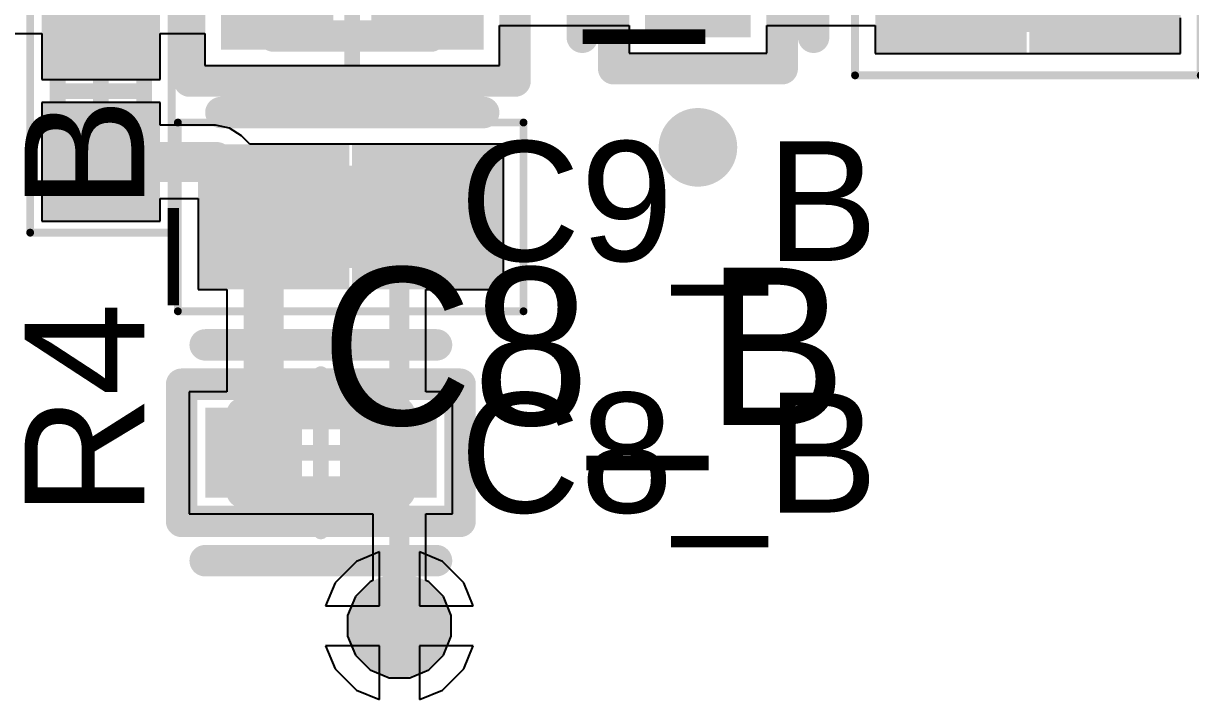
# Model space of a CAD drawing. Header units: millimetres. Extents: x 23 to 77.2, y 7.5 to 32.5.
# Drawn here: x 53.71 to 61.14, y 19.43 to 23.73 of the extents above; entities that cross this region are included whole.
import ezdxf

# ---------------------------------------------------------------- set-up
doc = ezdxf.new("R2010")
doc.units = ezdxf.units.MM
for name, color, linetype in [('BottomLayer', 5, 'Continuous'), ('BottomSolder', 6, 'Continuous'), ('Mechanical13', 56, 'Continuous'), ('Mechanical15', 56, 'Continuous'), ('Mechanical2', 216, 'Continuous'), ('Mechanical4', 56, 'Continuous'), ('Mechanical6', 56, 'Continuous'), ('Mechanical8', 56, 'Continuous'), ('TopLayer', 1, 'Continuous'), ('TopOverlay', 2, 'Continuous'), ('TopPaste', 8, 'Continuous'), ('TopSolder', 216, 'Continuous'), ('ViaHoleLayer', 16, 'Continuous')]:
    doc.layers.add(name, color=color, linetype=linetype)
doc.styles.add('Arial', font='', dxfattribs={"height": 0.2})
doc.styles.get('Arial').set_extended_font_data('Arial')

# ---------------------------------------------------------------- blocks, each defined once
blk = doc.blocks.new('CAPC1005X55X25ML05T10_12')
at = {"layer": 'TopLayer'}
for points in [[(-0.87, -0.36), (-0.87, 0.36), (-0.11, 0.36), (-0.11, -0.36)], [(0.11, -0.36), (0.11, 0.36), (0.87, 0.36), (0.87, -0.36)]]:
    blk.add_hatch(color=1, dxfattribs=at).paths.add_polyline_path(points)
at = {"layer": 'TopPaste'}
for points in [[(-0.87, -0.36), (-0.87, 0.36), (-0.11, 0.36), (-0.11, -0.36)], [(0.11, -0.36), (0.11, 0.36), (0.87, 0.36), (0.87, -0.36)]]:
    blk.add_hatch(color=8, dxfattribs=at).paths.add_polyline_path(points)
at = {"layer": 'TopSolder'}
for points in [[(-0.9716, -0.4616), (-0.9716, 0.4616), (-0.0084, 0.4616), (-0.0084, -0.4616)], [(0.0084, -0.4616), (0.0084, 0.4616), (0.9716, 0.4616), (0.9716, -0.4616)]]:
    blk.add_hatch(color=216, dxfattribs=at).paths.add_polyline_path(points)
at = {"layer": 'Mechanical13', "const_width": 0.1}
for points in [[(-0.525, 0.275), (-0.525, -0.275)], [(0.525, 0.275), (-0.525, 0.275)], [(0.525, 0.275), (0.525, -0.275)], [(0.525, -0.275), (-0.525, -0.275)]]:
    blk.add_lwpolyline(points, dxfattribs=at)
at = {"layer": 'Mechanical13', "const_width": 0.05}
for points in [[(-0.55, 0.275, 1), (-0.5, 0.275, 1)], [(-0.55, 0.275, 1), (-0.5, 0.275, 1)], [(0.5, 0.275, 1), (0.55, 0.275, 1)], [(0.5, 0.275, 1), (0.55, 0.275, 1)], [(-0.55, -0.275, 1), (-0.5, -0.275, 1)], [(-0.55, -0.275, 1), (-0.5, -0.275, 1)], [(0.5, -0.275, 1), (0.55, -0.275, 1)], [(0.5, -0.275, 1), (0.55, -0.275, 1)]]:
    blk.add_lwpolyline(points, format="xyb", close=True, dxfattribs=at)
at = {"layer": 'Mechanical15'}
for points, const_width in [([(-1.1, 0.6), (-1.1, -0.6)], 0.05), ([(1.1, 0.6), (-1.1, 0.6)], 0.05), ([(1.1, 0.6), (1.1, -0.6)], 0.05), ([(0, 0.275), (0, -0.275)], 0.1), ([(0.275, 0), (-0.275, 0)], 0.1), ([(1.1, -0.6), (-1.1, -0.6)], 0.05)]:
    blk.add_lwpolyline(points, dxfattribs=dict(at, const_width=const_width))
for points, const_width in [([(-1.1125, 0.6, 1), (-1.0875, 0.6, 1)], 0.025), ([(-1.1125, 0.6, 1), (-1.0875, 0.6, 1)], 0.025), ([(1.0875, 0.6, 1), (1.1125, 0.6, 1)], 0.025), ([(1.0875, 0.6, 1), (1.1125, 0.6, 1)], 0.025), ([(-0.025, 0.275, 1), (0.025, 0.275, 1)], 0.05), ([(-0.3, 0, 1), (-0.25, 0, 1)], 0.05), ([(0.25, 0, 1), (0.3, 0, 1)], 0.05), ([(-0.025, -0.275, 1), (0.025, -0.275, 1)], 0.05), ([(-1.1125, -0.6, 1), (-1.0875, -0.6, 1)], 0.025), ([(-1.1125, -0.6, 1), (-1.0875, -0.6, 1)], 0.025), ([(1.0875, -0.6, 1), (1.1125, -0.6, 1)], 0.025), ([(1.0875, -0.6, 1), (1.1125, -0.6, 1)], 0.025)]:
    blk.add_lwpolyline(points, format="xyb", close=True, dxfattribs=dict(at, const_width=const_width))
blk = doc.blocks.new('CAPC1005X55X25ML05T10_15')
at = {"layer": 'TopLayer'}
for points in [[(-0.87, -0.36), (-0.87, 0.36), (-0.11, 0.36), (-0.11, -0.36)], [(0.11, -0.36), (0.11, 0.36), (0.87, 0.36), (0.87, -0.36)]]:
    blk.add_hatch(color=1, dxfattribs=at).paths.add_polyline_path(points)
at = {"layer": 'TopPaste'}
for points in [[(-0.87, -0.36), (-0.87, 0.36), (-0.11, 0.36), (-0.11, -0.36)], [(0.11, -0.36), (0.11, 0.36), (0.87, 0.36), (0.87, -0.36)]]:
    blk.add_hatch(color=8, dxfattribs=at).paths.add_polyline_path(points)
at = {"layer": 'TopSolder'}
for points in [[(-0.9716, -0.4616), (-0.9716, 0.4616), (-0.0084, 0.4616), (-0.0084, -0.4616)], [(0.0084, -0.4616), (0.0084, 0.4616), (0.9716, 0.4616), (0.9716, -0.4616)]]:
    blk.add_hatch(color=216, dxfattribs=at).paths.add_polyline_path(points)
at = {"layer": 'Mechanical13', "const_width": 0.1}
for points in [[(-0.525, 0.275), (-0.525, -0.275)], [(0.525, 0.275), (-0.525, 0.275)], [(0.525, 0.275), (0.525, -0.275)], [(0.525, -0.275), (-0.525, -0.275)]]:
    blk.add_lwpolyline(points, dxfattribs=at)
at = {"layer": 'Mechanical13', "const_width": 0.05}
for points in [[(-0.55, 0.275, 1), (-0.5, 0.275, 1)], [(-0.55, 0.275, 1), (-0.5, 0.275, 1)], [(0.5, 0.275, 1), (0.55, 0.275, 1)], [(0.5, 0.275, 1), (0.55, 0.275, 1)], [(-0.55, -0.275, 1), (-0.5, -0.275, 1)], [(-0.55, -0.275, 1), (-0.5, -0.275, 1)], [(0.5, -0.275, 1), (0.55, -0.275, 1)], [(0.5, -0.275, 1), (0.55, -0.275, 1)]]:
    blk.add_lwpolyline(points, format="xyb", close=True, dxfattribs=at)
at = {"layer": 'Mechanical15'}
for points, const_width in [([(-1.1, 0.6), (-1.1, -0.6)], 0.05), ([(1.1, 0.6), (-1.1, 0.6)], 0.05), ([(1.1, 0.6), (1.1, -0.6)], 0.05), ([(0, 0.275), (0, -0.275)], 0.1), ([(0.275, 0), (-0.275, 0)], 0.1), ([(1.1, -0.6), (-1.1, -0.6)], 0.05)]:
    blk.add_lwpolyline(points, dxfattribs=dict(at, const_width=const_width))
for points, const_width in [([(-1.1125, 0.6, 1), (-1.0875, 0.6, 1)], 0.025), ([(-1.1125, 0.6, 1), (-1.0875, 0.6, 1)], 0.025), ([(1.0875, 0.6, 1), (1.1125, 0.6, 1)], 0.025), ([(1.0875, 0.6, 1), (1.1125, 0.6, 1)], 0.025), ([(-0.025, 0.275, 1), (0.025, 0.275, 1)], 0.05), ([(-0.3, 0, 1), (-0.25, 0, 1)], 0.05), ([(0.25, 0, 1), (0.3, 0, 1)], 0.05), ([(-0.025, -0.275, 1), (0.025, -0.275, 1)], 0.05), ([(-1.1125, -0.6, 1), (-1.0875, -0.6, 1)], 0.025), ([(-1.1125, -0.6, 1), (-1.0875, -0.6, 1)], 0.025), ([(1.0875, -0.6, 1), (1.1125, -0.6, 1)], 0.025), ([(1.0875, -0.6, 1), (1.1125, -0.6, 1)], 0.025)]:
    blk.add_lwpolyline(points, format="xyb", close=True, dxfattribs=dict(at, const_width=const_width))
blk = doc.blocks.new('RESC1005X40X25NL05T05_26')
at = {"layer": 'TopLayer'}
for points in [[(-0.725, -0.275), (-0.725, 0.275), (-0.175, 0.275), (-0.175, -0.275)], [(0.175, -0.275), (0.175, 0.275), (0.725, 0.275), (0.725, -0.275)]]:
    blk.add_hatch(color=1, dxfattribs=at).paths.add_polyline_path(points)
at = {"layer": 'TopPaste'}
for points in [[(-0.725, -0.275), (-0.725, 0.275), (-0.175, 0.275), (-0.175, -0.275)], [(0.175, -0.275), (0.175, 0.275), (0.725, 0.275), (0.725, -0.275)]]:
    blk.add_hatch(color=8, dxfattribs=at).paths.add_polyline_path(points)
at = {"layer": 'TopSolder'}
for points in [[(-0.8266, -0.3766), (-0.8266, 0.3766), (-0.0734, 0.3766), (-0.0734, -0.3766)], [(0.0734, -0.3766), (0.0734, 0.3766), (0.8266, 0.3766), (0.8266, -0.3766)]]:
    blk.add_hatch(color=216, dxfattribs=at).paths.add_polyline_path(points)
at = {"layer": 'Mechanical13', "const_width": 0.1}
for points in [[(-0.525, 0.275), (-0.525, -0.275)], [(-0.525, 0.275), (0.525, 0.275)], [(0.525, 0.275), (0.525, -0.275)], [(-0.525, -0.275), (0.525, -0.275)]]:
    blk.add_lwpolyline(points, dxfattribs=at)
at = {"layer": 'Mechanical13', "const_width": 0.05}
for points in [[(-0.55, 0.275, 1), (-0.5, 0.275, 1)], [(-0.55, 0.275, 1), (-0.5, 0.275, 1)], [(0.5, 0.275, 1), (0.55, 0.275, 1)], [(0.5, 0.275, 1), (0.55, 0.275, 1)], [(-0.55, -0.275, 1), (-0.5, -0.275, 1)], [(-0.55, -0.275, 1), (-0.5, -0.275, 1)], [(0.5, -0.275, 1), (0.55, -0.275, 1)], [(0.5, -0.275, 1), (0.55, -0.275, 1)]]:
    blk.add_lwpolyline(points, format="xyb", close=True, dxfattribs=at)
at = {"layer": 'Mechanical15'}
for points, const_width in [([(-0.9, 0.45), (-0.9, -0.45)], 0.05), ([(-0.9, 0.45), (0.9, 0.45)], 0.05), ([(0.9, 0.45), (0.9, -0.45)], 0.05), ([(0, 0.275), (0, -0.275)], 0.1), ([(-0.275, 0), (0.275, 0)], 0.1), ([(-0.9, -0.45), (0.9, -0.45)], 0.05)]:
    blk.add_lwpolyline(points, dxfattribs=dict(at, const_width=const_width))
for points, const_width in [([(-0.9125, 0.45, 1), (-0.8875, 0.45, 1)], 0.025), ([(-0.9125, 0.45, 1), (-0.8875, 0.45, 1)], 0.025), ([(0.8875, 0.45, 1), (0.9125, 0.45, 1)], 0.025), ([(0.8875, 0.45, 1), (0.9125, 0.45, 1)], 0.025), ([(-0.025, 0.275, 1), (0.025, 0.275, 1)], 0.05), ([(-0.3, 0, 1), (-0.25, 0, 1)], 0.05), ([(0.25, 0, 1), (0.3, 0, 1)], 0.05), ([(-0.025, -0.275, 1), (0.025, -0.275, 1)], 0.05), ([(-0.9125, -0.45, 1), (-0.8875, -0.45, 1)], 0.025), ([(-0.9125, -0.45, 1), (-0.8875, -0.45, 1)], 0.025), ([(0.8875, -0.45, 1), (0.9125, -0.45, 1)], 0.025), ([(0.8875, -0.45, 1), (0.9125, -0.45, 1)], 0.025)]:
    blk.add_lwpolyline(points, format="xyb", close=True, dxfattribs=dict(at, const_width=const_width))
blk = doc.blocks.new('FP_LQG15HH_02_IPC_A_28')
at = {"layer": 'TopLayer'}
for points in [[(-0.8362, 0.3362), (-0.1209, 0.3362), (-0.1209, -0.3362), (-0.8362, -0.3362)], [(0.1209, 0.3362), (0.8362, 0.3362), (0.8362, -0.3362), (0.1209, -0.3362)]]:
    blk.add_hatch(color=1, dxfattribs=at).paths.add_polyline_path(points)
at = {"layer": 'TopPaste'}
for points in [[(-0.8362, 0.3362), (-0.1209, 0.3362), (-0.1209, -0.3362), (-0.8362, -0.3362)], [(0.1209, 0.3362), (0.8362, 0.3362), (0.8362, -0.3362), (0.1209, -0.3362)]]:
    blk.add_hatch(color=8, dxfattribs=at).paths.add_polyline_path(points)
at = {"layer": 'TopSolder'}
for points in [[(-0.8362, 0.3362), (-0.1209, 0.3362), (-0.1209, -0.3362), (-0.8362, -0.3362)], [(0.1209, 0.3362), (0.8362, 0.3362), (0.8362, -0.3362), (0.1209, -0.3362)]]:
    blk.add_hatch(color=216, dxfattribs=at).paths.add_polyline_path(points)
at = {"layer": 'Mechanical2', "const_width": 0.2}
for points in [[(-0.5, 0.25), (-0.5, -0.25)], [(-0.5, 0.25), (0.5, 0.25)], [(0.5, 0.25), (0.5, -0.25)], [(-0.5, -0.25), (0.5, -0.25)]]:
    blk.add_lwpolyline(points, dxfattribs=at)
at = {"layer": 'Mechanical2', "const_width": 0.1}
for points in [[(-0.55, 0.25, 1), (-0.45, 0.25, 1)], [(-0.55, 0.25, 1), (-0.45, 0.25, 1)], [(0.45, 0.25, 1), (0.55, 0.25, 1)], [(0.45, 0.25, 1), (0.55, 0.25, 1)], [(-0.55, -0.25, 1), (-0.45, -0.25, 1)], [(-0.55, -0.25, 1), (-0.45, -0.25, 1)], [(0.45, -0.25, 1), (0.55, -0.25, 1)], [(0.45, -0.25, 1), (0.55, -0.25, 1)]]:
    blk.add_lwpolyline(points, format="xyb", close=True, dxfattribs=at)
at = {"layer": 'Mechanical4', "const_width": 0.2}
for points in [[(-1.0362, 0.5362), (-1.0362, -0.5362)], [(-1.0362, 0.5362), (1.0362, 0.5362)], [(1.0362, 0.5362), (1.0362, -0.5362)], [(-1.0362, -0.5362), (1.0362, -0.5362)]]:
    blk.add_lwpolyline(points, dxfattribs=at)
at = {"layer": 'Mechanical4', "const_width": 0.1}
for points in [[(-1.0862, 0.5362, 1), (-0.9862, 0.5362, 1)], [(-1.0862, 0.5362, 1), (-0.9862, 0.5362, 1)], [(0.9862, 0.5362, 1), (1.0862, 0.5362, 1)], [(0.9862, 0.5362, 1), (1.0862, 0.5362, 1)], [(-1.0862, -0.5362, 1), (-0.9862, -0.5362, 1)], [(-1.0862, -0.5362, 1), (-0.9862, -0.5362, 1)], [(0.9862, -0.5362, 1), (1.0862, -0.5362, 1)], [(0.9862, -0.5362, 1), (1.0862, -0.5362, 1)]]:
    blk.add_lwpolyline(points, format="xyb", close=True, dxfattribs=at)
at = {"layer": 'Mechanical6', "const_width": 0.2}
for points in [[(-1.0362, 0.5362), (-1.0362, -0.5362)], [(-1.0362, 0.5362), (1.0362, 0.5362)], [(1.0362, 0.5362), (1.0362, -0.5362)], [(-1.0362, -0.5362), (1.0362, -0.5362)]]:
    blk.add_lwpolyline(points, dxfattribs=at)
at = {"layer": 'Mechanical6', "const_width": 0.1}
for points in [[(-1.0862, 0.5362, 1), (-0.9862, 0.5362, 1)], [(-1.0862, 0.5362, 1), (-0.9862, 0.5362, 1)], [(0.9862, 0.5362, 1), (1.0862, 0.5362, 1)], [(0.9862, 0.5362, 1), (1.0862, 0.5362, 1)], [(-1.0862, -0.5362, 1), (-0.9862, -0.5362, 1)], [(-1.0862, -0.5362, 1), (-0.9862, -0.5362, 1)], [(0.9862, -0.5362, 1), (1.0862, -0.5362, 1)], [(0.9862, -0.5362, 1), (1.0862, -0.5362, 1)]]:
    blk.add_lwpolyline(points, format="xyb", close=True, dxfattribs=at)
at = {"layer": 'Mechanical8', "const_width": 0.1}
for points in [[(0, 0.5), (0, -0.5)], [(-0.5, 0), (0.5, 0)]]:
    blk.add_lwpolyline(points, dxfattribs=at)
at = {"layer": 'Mechanical8', "const_width": 0.05}
for points in [[(-0.025, 0.5, 1), (0.025, 0.5, 1)], [(-0.525, 0, 1), (-0.475, 0, 1)], [(0.475, 0, 1), (0.525, 0, 1)], [(-0.025, -0.5, 1), (0.025, -0.5, 1)]]:
    blk.add_lwpolyline(points, format="xyb", close=True, dxfattribs=at)
at = {"layer": 'TopOverlay', "const_width": 0.2}
for points in [[(-0.8362, 0.7362), (0.8362, 0.7362)], [(-0.8362, -0.7362), (0.8362, -0.7362)]]:
    blk.add_lwpolyline(points, dxfattribs=at)
at = {"layer": 'TopOverlay'}
for points, const_width in [([(-0.8862, 0.7362, 1), (-0.7862, 0.7362, 1)], 0.1), ([(0.7862, 0.7362, 1), (0.8862, 0.7362, 1)], 0.1), ([(-1.4112, 0, 1), (-1.6612, 0, 1)], 0.25), ([(-1.7237, 0, 1), (-1.5987, 0, 1)], 0.125), ([(-1.4737, 0, 1), (-1.3487, 0, 1)], 0.125), ([(-0.8862, -0.7362, 1), (-0.7862, -0.7362, 1)], 0.1), ([(0.7862, -0.7362, 1), (0.8862, -0.7362, 1)], 0.1)]:
    blk.add_lwpolyline(points, format="xyb", close=True, dxfattribs=dict(at, const_width=const_width))
at = {"layer": 'Mechanical6'}
blk.add_text('L2_B', height=1, dxfattribs=at).set_placement((0, -0.0107))
blk = doc.blocks.new('FP_LQG15HH_02_IPC_A_29')
at = {"layer": 'TopLayer'}
for points in [[(-0.8362, 0.3362), (-0.1209, 0.3362), (-0.1209, -0.3362), (-0.8362, -0.3362)], [(0.1209, 0.3362), (0.8362, 0.3362), (0.8362, -0.3362), (0.1209, -0.3362)]]:
    blk.add_hatch(color=1, dxfattribs=at).paths.add_polyline_path(points)
at = {"layer": 'TopPaste'}
for points in [[(-0.8362, 0.3362), (-0.1209, 0.3362), (-0.1209, -0.3362), (-0.8362, -0.3362)], [(0.1209, 0.3362), (0.8362, 0.3362), (0.8362, -0.3362), (0.1209, -0.3362)]]:
    blk.add_hatch(color=8, dxfattribs=at).paths.add_polyline_path(points)
at = {"layer": 'TopSolder'}
for points in [[(-0.8362, 0.3362), (-0.1209, 0.3362), (-0.1209, -0.3362), (-0.8362, -0.3362)], [(0.1209, 0.3362), (0.8362, 0.3362), (0.8362, -0.3362), (0.1209, -0.3362)]]:
    blk.add_hatch(color=216, dxfattribs=at).paths.add_polyline_path(points)
at = {"layer": 'Mechanical2', "const_width": 0.2}
for points in [[(-0.5, -0.25), (-0.5, 0.25)], [(-0.5, 0.25), (0.5, 0.25)], [(0.5, -0.25), (0.5, 0.25)], [(-0.5, -0.25), (0.5, -0.25)]]:
    blk.add_lwpolyline(points, dxfattribs=at)
at = {"layer": 'Mechanical2', "const_width": 0.1}
for points in [[(-0.55, 0.25, 1), (-0.45, 0.25, 1)], [(-0.55, 0.25, 1), (-0.45, 0.25, 1)], [(0.45, 0.25, 1), (0.55, 0.25, 1)], [(0.45, 0.25, 1), (0.55, 0.25, 1)], [(-0.55, -0.25, 1), (-0.45, -0.25, 1)], [(-0.55, -0.25, 1), (-0.45, -0.25, 1)], [(0.45, -0.25, 1), (0.55, -0.25, 1)], [(0.45, -0.25, 1), (0.55, -0.25, 1)]]:
    blk.add_lwpolyline(points, format="xyb", close=True, dxfattribs=at)
at = {"layer": 'Mechanical4', "const_width": 0.2}
for points in [[(-1.0362, -0.5362), (-1.0362, 0.5362)], [(-1.0362, 0.5362), (1.0362, 0.5362)], [(1.0362, -0.5362), (1.0362, 0.5362)], [(-1.0362, -0.5362), (1.0362, -0.5362)]]:
    blk.add_lwpolyline(points, dxfattribs=at)
at = {"layer": 'Mechanical4', "const_width": 0.1}
for points in [[(-1.0862, 0.5362, 1), (-0.9862, 0.5362, 1)], [(-1.0862, 0.5362, 1), (-0.9862, 0.5362, 1)], [(0.9862, 0.5362, 1), (1.0862, 0.5362, 1)], [(0.9862, 0.5362, 1), (1.0862, 0.5362, 1)], [(-1.0862, -0.5362, 1), (-0.9862, -0.5362, 1)], [(-1.0862, -0.5362, 1), (-0.9862, -0.5362, 1)], [(0.9862, -0.5362, 1), (1.0862, -0.5362, 1)], [(0.9862, -0.5362, 1), (1.0862, -0.5362, 1)]]:
    blk.add_lwpolyline(points, format="xyb", close=True, dxfattribs=at)
at = {"layer": 'Mechanical6', "const_width": 0.2}
for points in [[(-1.0362, -0.5362), (-1.0362, 0.5362)], [(-1.0362, 0.5362), (1.0362, 0.5362)], [(1.0362, -0.5362), (1.0362, 0.5362)], [(-1.0362, -0.5362), (1.0362, -0.5362)]]:
    blk.add_lwpolyline(points, dxfattribs=at)
at = {"layer": 'Mechanical6', "const_width": 0.1}
for points in [[(-1.0862, 0.5362, 1), (-0.9862, 0.5362, 1)], [(-1.0862, 0.5362, 1), (-0.9862, 0.5362, 1)], [(0.9862, 0.5362, 1), (1.0862, 0.5362, 1)], [(0.9862, 0.5362, 1), (1.0862, 0.5362, 1)], [(-1.0862, -0.5362, 1), (-0.9862, -0.5362, 1)], [(-1.0862, -0.5362, 1), (-0.9862, -0.5362, 1)], [(0.9862, -0.5362, 1), (1.0862, -0.5362, 1)], [(0.9862, -0.5362, 1), (1.0862, -0.5362, 1)]]:
    blk.add_lwpolyline(points, format="xyb", close=True, dxfattribs=at)
at = {"layer": 'Mechanical8', "const_width": 0.1}
for points in [[(0, -0.5), (0, 0.5)], [(-0.5, 0), (0.5, 0)]]:
    blk.add_lwpolyline(points, dxfattribs=at)
at = {"layer": 'Mechanical8', "const_width": 0.05}
for points in [[(-0.025, 0.5, 1), (0.025, 0.5, 1)], [(-0.525, 0, 1), (-0.475, 0, 1)], [(0.475, 0, 1), (0.525, 0, 1)], [(-0.025, -0.5, 1), (0.025, -0.5, 1)]]:
    blk.add_lwpolyline(points, format="xyb", close=True, dxfattribs=at)
at = {"layer": 'TopOverlay', "const_width": 0.2}
for points in [[(-0.8362, 0.7362), (0.8362, 0.7362)], [(-0.8362, -0.7362), (0.8362, -0.7362)]]:
    blk.add_lwpolyline(points, dxfattribs=at)
at = {"layer": 'TopOverlay'}
for points, const_width in [([(-0.8862, 0.7362, 1), (-0.7862, 0.7362, 1)], 0.1), ([(0.7862, 0.7362, 1), (0.8862, 0.7362, 1)], 0.1), ([(-1.4112, 0, 1), (-1.6612, 0, 1)], 0.25), ([(-1.7237, 0, 1), (-1.5987, 0, 1)], 0.125), ([(-1.4737, 0, 1), (-1.3487, 0, 1)], 0.125), ([(-0.8862, -0.7362, 1), (-0.7862, -0.7362, 1)], 0.1), ([(0.7862, -0.7362, 1), (0.8862, -0.7362, 1)], 0.1)]:
    blk.add_lwpolyline(points, format="xyb", close=True, dxfattribs=dict(at, const_width=const_width))
at = {"layer": 'Mechanical6'}
blk.add_text('L1_B', height=1, rotation=360, dxfattribs=at).set_placement((0, -0.0107))
blk = doc.blocks.new('FP_GRM155_0_05_IPC_B_32')
at = {"layer": 'TopLayer'}
for points in [[(-0.7362, 0.2862), (-0.1209, 0.2862), (-0.1209, -0.2862), (-0.7362, -0.2862)], [(0.1209, 0.2862), (0.7362, 0.2862), (0.7362, -0.2862), (0.1209, -0.2862)]]:
    blk.add_hatch(color=1, dxfattribs=at).paths.add_polyline_path(points)
at = {"layer": 'TopPaste'}
for points in [[(-0.7362, 0.2862), (-0.1209, 0.2862), (-0.1209, -0.2862), (-0.7362, -0.2862)], [(0.1209, 0.2862), (0.7362, 0.2862), (0.7362, -0.2862), (0.1209, -0.2862)]]:
    blk.add_hatch(color=8, dxfattribs=at).paths.add_polyline_path(points)
at = {"layer": 'TopSolder'}
for points in [[(-0.7362, 0.2862), (-0.1209, 0.2862), (-0.1209, -0.2862), (-0.7362, -0.2862)], [(0.1209, 0.2862), (0.7362, 0.2862), (0.7362, -0.2862), (0.1209, -0.2862)]]:
    blk.add_hatch(color=216, dxfattribs=at).paths.add_polyline_path(points)
at = {"layer": 'Mechanical2', "const_width": 0.2}
for points in [[(-0.5, 0.25), (0.5, 0.25)], [(-0.5, -0.25), (-0.5, 0.25)], [(0.5, -0.25), (0.5, 0.25)], [(-0.5, -0.25), (0.5, -0.25)]]:
    blk.add_lwpolyline(points, dxfattribs=at)
at = {"layer": 'Mechanical2', "const_width": 0.1}
for points in [[(-0.55, 0.25, 1), (-0.45, 0.25, 1)], [(-0.55, 0.25, 1), (-0.45, 0.25, 1)], [(0.45, 0.25, 1), (0.55, 0.25, 1)], [(0.45, 0.25, 1), (0.55, 0.25, 1)], [(-0.55, -0.25, 1), (-0.45, -0.25, 1)], [(-0.55, -0.25, 1), (-0.45, -0.25, 1)], [(0.45, -0.25, 1), (0.55, -0.25, 1)], [(0.45, -0.25, 1), (0.55, -0.25, 1)]]:
    blk.add_lwpolyline(points, format="xyb", close=True, dxfattribs=at)
at = {"layer": 'Mechanical4', "const_width": 0.2}
for points in [[(-0.8862, 0.4362), (0.8862, 0.4362)], [(-0.8862, -0.4362), (-0.8862, 0.4362)], [(0.8862, -0.4362), (0.8862, 0.4362)], [(-0.8862, -0.4362), (0.8862, -0.4362)]]:
    blk.add_lwpolyline(points, dxfattribs=at)
at = {"layer": 'Mechanical4', "const_width": 0.1}
for points in [[(-0.9362, 0.4362, 1), (-0.8362, 0.4362, 1)], [(-0.9362, 0.4362, 1), (-0.8362, 0.4362, 1)], [(0.8362, 0.4362, 1), (0.9362, 0.4362, 1)], [(0.8362, 0.4362, 1), (0.9362, 0.4362, 1)], [(-0.9362, -0.4362, 1), (-0.8362, -0.4362, 1)], [(-0.9362, -0.4362, 1), (-0.8362, -0.4362, 1)], [(0.8362, -0.4362, 1), (0.9362, -0.4362, 1)], [(0.8362, -0.4362, 1), (0.9362, -0.4362, 1)]]:
    blk.add_lwpolyline(points, format="xyb", close=True, dxfattribs=at)
at = {"layer": 'Mechanical6', "const_width": 0.2}
for points in [[(-0.8862, 0.4362), (0.8862, 0.4362)], [(-0.8862, -0.4362), (-0.8862, 0.4362)], [(0.8862, -0.4362), (0.8862, 0.4362)], [(-0.8862, -0.4362), (0.8862, -0.4362)]]:
    blk.add_lwpolyline(points, dxfattribs=at)
at = {"layer": 'Mechanical6', "const_width": 0.1}
for points in [[(-0.9362, 0.4362, 1), (-0.8362, 0.4362, 1)], [(-0.9362, 0.4362, 1), (-0.8362, 0.4362, 1)], [(0.8362, 0.4362, 1), (0.9362, 0.4362, 1)], [(0.8362, 0.4362, 1), (0.9362, 0.4362, 1)], [(-0.9362, -0.4362, 1), (-0.8362, -0.4362, 1)], [(-0.9362, -0.4362, 1), (-0.8362, -0.4362, 1)], [(0.8362, -0.4362, 1), (0.9362, -0.4362, 1)], [(0.8362, -0.4362, 1), (0.9362, -0.4362, 1)]]:
    blk.add_lwpolyline(points, format="xyb", close=True, dxfattribs=at)
at = {"layer": 'Mechanical8', "const_width": 0.1}
for points in [[(0, -0.5), (0, 0.5)], [(-0.5, 0), (0.5, 0)]]:
    blk.add_lwpolyline(points, dxfattribs=at)
at = {"layer": 'Mechanical8', "const_width": 0.05}
for points in [[(-0.025, 0.5, 1), (0.025, 0.5, 1)], [(-0.525, 0, 1), (-0.475, 0, 1)], [(0.475, 0, 1), (0.525, 0, 1)], [(-0.025, -0.5, 1), (0.025, -0.5, 1)]]:
    blk.add_lwpolyline(points, format="xyb", close=True, dxfattribs=at)
at = {"layer": 'TopOverlay', "const_width": 0.2}
for points in [[(-0.7362, 0.6862), (0.7362, 0.6862)], [(-0.7362, -0.6862), (0.7362, -0.6862)]]:
    blk.add_lwpolyline(points, dxfattribs=at)
at = {"layer": 'TopOverlay', "const_width": 0.1}
for points in [[(-0.7862, 0.6862, 1), (-0.6862, 0.6862, 1)], [(0.6862, 0.6862, 1), (0.7862, 0.6862, 1)], [(-0.7862, -0.6862, 1), (-0.6862, -0.6862, 1)], [(0.6862, -0.6862, 1), (0.7862, -0.6862, 1)]]:
    blk.add_lwpolyline(points, format="xyb", close=True, dxfattribs=at)
at = {"layer": 'Mechanical6'}
blk.add_text('C8_B', height=1, rotation=360, dxfattribs=at).set_placement((0, 0.1775))

msp = doc.modelspace()

# ---------------------------------------------------------------- hatches: boundary and pattern name
at = {"layer": 'BottomLayer'}
h = msp.add_hatch(color=5, dxfattribs=at)
edge = h.paths.add_edge_path()
edge.add_arc((56.1, 19.9), 0.2286, 0, 360)
at = {"layer": 'BottomSolder'}
h = msp.add_hatch(color=6, dxfattribs=at)
edge = h.paths.add_edge_path()
edge.add_arc((56.1, 19.9), 0.3302, 0, 360)
at = {"layer": 'TopLayer'}
h = msp.add_hatch(color=1, dxfattribs=at)
edge = h.paths.add_edge_path()
edge.add_arc((56.1, 19.9), 0.2286, 0, 360)
at = {"layer": 'TopSolder'}
h = msp.add_hatch(color=216, dxfattribs=at)
edge = h.paths.add_edge_path()
edge.add_arc((56.1, 19.9), 0.3302, 0, 360)
at = {"layer": 'ViaHoleLayer'}
h = msp.add_hatch(color=16, dxfattribs=at)
edge = h.paths.add_edge_path()
edge.add_arc((56.1, 19.9), 0.1016, 0, 360)

# ---------------------------------------------------------------- linework, layer by layer
at = {"layer": 'BottomLayer'}
for p, q in [((55.973, 20.3698), (55.8266, 20.3091)), ((55.973, 20.027), (55.973, 20.3698)), ((56.3734, 20.3091), (56.227, 20.3698)), ((56.227, 20.3698), (56.227, 20.027)), ((55.8266, 20.3091), (55.6909, 20.1734)), ((56.5091, 20.1734), (56.3734, 20.3091)), ((55.6909, 20.1734), (55.6302, 20.027)), ((56.5698, 20.027), (56.5091, 20.1734)), ((55.6302, 20.027), (55.973, 20.027)), ((56.227, 20.027), (56.5698, 20.027)), ((55.973, 19.773), (55.6302, 19.773)), ((55.6302, 19.773), (55.6909, 19.6266)), ((55.973, 19.4302), (55.973, 19.773)), ((56.5698, 19.773), (56.227, 19.773)), ((56.227, 19.773), (56.227, 19.4302)), ((56.5091, 19.6266), (56.5698, 19.773)), ((55.6909, 19.6266), (55.8266, 19.4909)), ((56.3734, 19.4909), (56.5091, 19.6266)), ((55.8266, 19.4909), (55.973, 19.4302)), ((56.227, 19.4302), (56.3734, 19.4909))]:
    msp.add_line(p, q, dxfattribs=at)
at = {"layer": 'TopLayer'}
for p, q in [((56.7378, 23.4622), (56.7378, 23.7169)), ((56.7378, 23.7169), (57.5622, 23.7169)), ((57.5622, 23.7169), (57.5622, 23.5407)), ((58.4378, 23.5407), (58.4378, 23.7169)), ((58.4378, 23.7169), (59.1284, 23.7169)), ((59.1284, 23.7169), (59.1284, 23.5384)), ((61.0716, 23.5384), (61.0716, 23.7669)), ((53.5516, 23.6669), (53.8234, 23.6669)), ((53.8234, 23.6669), (53.8234, 23.3734)), ((54.5766, 23.3734), (54.5766, 23.6669)), ((54.5766, 23.6669), (54.8622, 23.6669)), ((54.8622, 23.6669), (54.8622, 23.4622)), ((57.5622, 23.5407), (58.4378, 23.5407)), ((59.1284, 23.5384), (59.9814, 23.5384)), ((59.9814, 23.5384), (60.0916, 23.5384)), ((60.0916, 23.5384), (60.2186, 23.5384)), ((60.2186, 23.5384), (61.0716, 23.5384)), ((54.8622, 23.4622), (55.6923, 23.4622)), ((55.6923, 23.4622), (55.7807, 23.4622)), ((55.7807, 23.4622), (55.9077, 23.4622)), ((55.9077, 23.4622), (56.7378, 23.4622)), ((53.8234, 23.3734), (54.5766, 23.3734)), ((54.5766, 23.2266), (53.8234, 23.2266)), ((53.8234, 23.2266), (53.8234, 22.4734)), ((54.5766, 23.0831), (54.5766, 23.2266)), ((54.93, 23.0831), (54.5766, 23.0831)), ((55.0192, 23.0653), (54.93, 23.0831)), ((55.0948, 23.0148), (55.0192, 23.0653)), ((55.148, 22.9616), (55.0948, 23.0148)), ((55.6714, 22.9616), (55.148, 22.9616)), ((55.7984, 22.9616), (55.6714, 22.9616)), ((55.9086, 22.9616), (55.7984, 22.9616)), ((56.7616, 22.9616), (55.9086, 22.9616)), ((56.7616, 22.0384), (56.7616, 22.9616)), ((54.5766, 22.4734), (54.5766, 22.6169)), ((54.5766, 22.6169), (54.8184, 22.6169)), ((54.8184, 22.6169), (54.8184, 22.0384)), ((53.8234, 22.4734), (54.5766, 22.4734)), ((54.8184, 22.0384), (55.0026, 22.0384)), ((55.0026, 22.0384), (55.0026, 21.3878)), ((56.2683, 21.3878), (56.2683, 22.0384)), ((56.2683, 22.0384), (56.7616, 22.0384)), ((55.0026, 21.3878), (54.7622, 21.3878)), ((54.7622, 21.3878), (54.7622, 20.6122)), ((56.4378, 21.3878), (56.2683, 21.3878)), ((56.4378, 20.6122), (56.4378, 21.3878)), ((54.7622, 20.6122), (55.4923, 20.6122)), ((55.4923, 20.6122), (55.5807, 20.6122)), ((55.5807, 20.6122), (55.7077, 20.6122)), ((55.7077, 20.6122), (55.9317, 20.6122)), ((55.9317, 20.6122), (55.9317, 20.1877)), ((56.2683, 20.1877), (56.2683, 20.6122)), ((56.2683, 20.6122), (56.4378, 20.6122)), ((55.913, 20.1799), (55.8201, 20.087)), ((55.9317, 20.1877), (55.913, 20.1799)), ((56.287, 20.1799), (56.2683, 20.1877)), ((56.3799, 20.087), (56.287, 20.1799)), ((55.8201, 20.087), (55.7698, 19.9657)), ((56.4302, 19.9657), (56.3799, 20.087)), ((55.7698, 19.9657), (55.7698, 19.8343)), ((56.4302, 19.8343), (56.4302, 19.9657)), ((55.7698, 19.8343), (55.8201, 19.713)), ((56.3799, 19.713), (56.4302, 19.8343)), ((55.8201, 19.713), (55.913, 19.6201)), ((56.287, 19.6201), (56.3799, 19.713)), ((55.913, 19.6201), (56.0343, 19.5698)), ((56.1657, 19.5698), (56.287, 19.6201)), ((56.0343, 19.5698), (56.1657, 19.5698))]:
    msp.add_line(p, q, dxfattribs=at)
for points, const_width in [([(54.2, 22.85), (54.93, 22.85)], 0.254), ([(54.93, 22.85), (55.28, 22.5)], 0.254), ([(55.2357, 22.4357), (55.3, 22.5)], 0.254), ([(55.28, 22.5), (55.3, 22.5)], 0.254), ([(55.2357, 21.0643), (55.2357, 22.4357)], 0.254), ([(56.1, 22.32), (56.28, 22.5)], 0.127), ([(56.1, 19.9), (56.1, 22.32)], 0.127), ([(55.1714, 21), (55.2357, 21.0643)], 0.254)]:
    msp.add_lwpolyline(points, dxfattribs=dict(at, const_width=const_width))
for points, const_width in [([(54.1365, 22.85, 1), (54.2635, 22.85, 1)], 0.127), ([(54.8665, 22.85, 1), (54.9935, 22.85, 1)], 0.127), ([(54.8665, 22.85, 1), (54.9935, 22.85, 1)], 0.127), ([(55.2165, 22.5, 1), (55.3435, 22.5, 1)], 0.127), ([(55.2165, 22.5, 1), (55.3435, 22.5, 1)], 0.127), ([(55.2365, 22.5, 1), (55.3635, 22.5, 1)], 0.127), ([(55.2365, 22.5, 1), (55.3635, 22.5, 1)], 0.127), ([(55.1722, 22.4357, 1), (55.2992, 22.4357, 1)], 0.127), ([(55.1722, 22.4357, 1), (55.2992, 22.4357, 1)], 0.127), ([(56.2482, 22.5, 1), (56.3117, 22.5, 1)], 0.0635), ([(56.0682, 22.32, 1), (56.1317, 22.32, 1)], 0.0635), ([(56.0682, 22.32, 1), (56.1317, 22.32, 1)], 0.0635), ([(55.1722, 21.0643, 1), (55.2992, 21.0643, 1)], 0.127), ([(55.1722, 21.0643, 1), (55.2992, 21.0643, 1)], 0.127), ([(55.1079, 21, 1), (55.2349, 21, 1)], 0.127), ([(56.0682, 19.9, 1), (56.1317, 19.9, 1)], 0.0635)]:
    msp.add_lwpolyline(points, format="xyb", close=True, dxfattribs=dict(at, const_width=const_width))

# ---------------------------------------------------------------- block references
for name, p, rotation in [('FP_LQG15HH_02_IPC_A_28', (58, 24.4786), 90), ('CAPC1005X55X25ML05T10_12', (60.1, 24), 180), ('RESC1005X40X25NL05T05_26', (54.2, 23.3), 90), ('CAPC1005X55X25ML05T10_15', (55.79, 22.5), 180)]:
    msp.add_blockref(name, p, dxfattribs=dict(rotation=rotation))
for name, p in [('FP_LQG15HH_02_IPC_A_29', (55.8, 23.9)), ('FP_GRM155_0_05_IPC_B_32', (55.6, 21))]:
    msp.add_blockref(name, p)

# ---------------------------------------------------------------- texts
at = {"layer": 'TopOverlay', "style": 'Arial'}
msp.add_text('R4_B', height=0.762, rotation=90, dxfattribs=at).set_placement((54.4762, 20.593))
for s, p in [('C9_B', (56.4832, 22.2196)), ('C8_B', (56.4832, 20.6196))]:
    msp.add_text(s, height=0.762, dxfattribs=at).set_placement(p)

doc.saveas('drawing.dxf')
